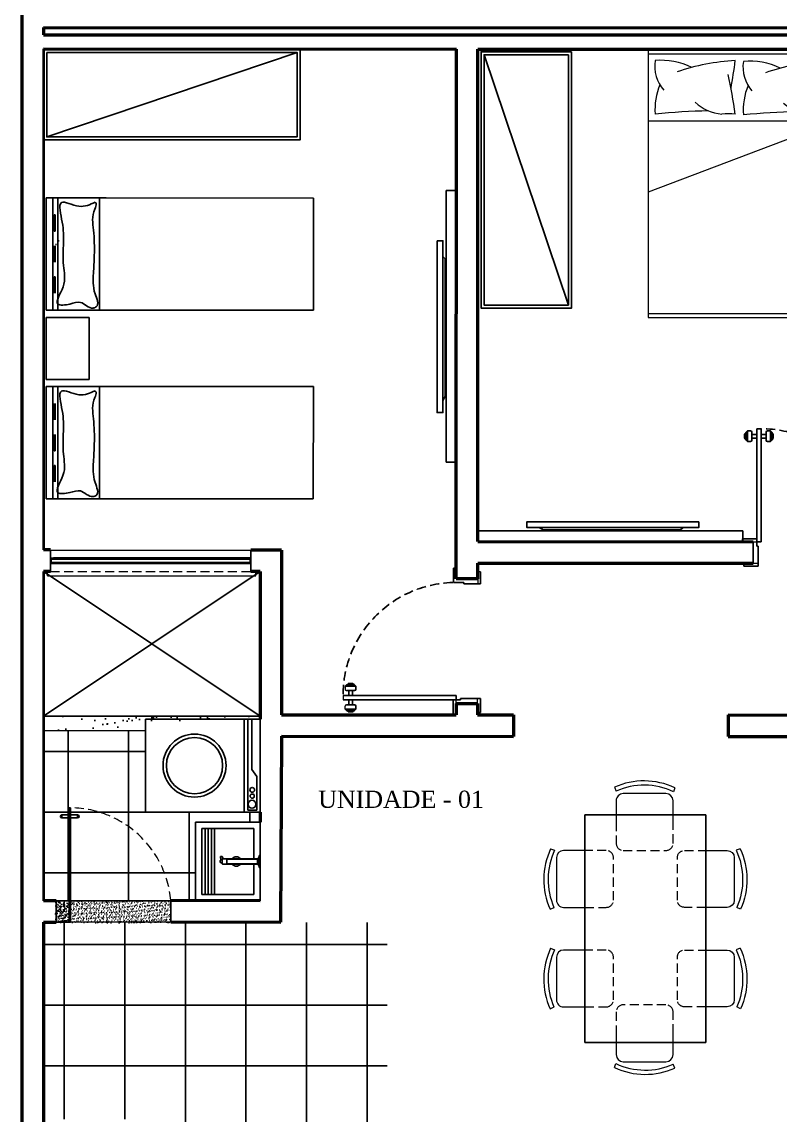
# Model space of a CAD drawing. Header units: centimetres. Extents: x -48696 to 156237, y -5617 to 29024.
# Drawn here: x -13894 to -13365, y 14524 to 15287 of the extents above; entities that cross this region are included whole.
import ezdxf

# ---------------------------------------------------------------- set-up
doc = ezdxf.new("R2010")
doc.units = ezdxf.units.CM
doc.linetypes.add('HIDDEN', pattern=[9.525, 6.35, -3.175])
for name, color, linetype in [('01', 1, 'Continuous'), ('ACESSORIOS', 2, 'Continuous'), ('COZINHA', 2, 'Continuous'), ('Grama', 84, 'Continuous'), ('Hachuria - Moveis', 1, 'Continuous'), ('Piso', 55, 'Continuous'), ('PN010', 1, 'Continuous'), ('PORTAS', 3, 'Continuous'), ('Portas-Cotas', 2, 'Continuous'), ('Portas-Projeção', 55, 'HIDDEN')]:
    doc.layers.add(name, color=color, linetype=linetype)
doc.layers.add('A0 BV', color=7, linetype='Continuous', plot=False)
for name, color, linetype, lineweight in [('Hachura', 1, 'Continuous', 9), ('Moveis', 1, 'Continuous', 9), ('Parede Baixa', 5, 'Continuous', 50), ('Parede Corte', 4, 'Continuous', 40), ('Pisos', 55, 'Continuous', 5), ('Pisos Externos', 15, 'Continuous', 9), ('Portas - Janelas', 2, 'Continuous', 20), ('Projeção Janela', 15, 'HIDDEN', 9), ('Projeção Portas', 55, 'HIDDEN', 5)]:
    doc.layers.add(name, color=color, linetype=linetype, lineweight=lineweight)
doc.styles.add('Valéria', font='romantic.ttf', dxfattribs={"height": 10})

# ---------------------------------------------------------------- blocks, each defined once
blk = doc.blocks.new('CAMA')
at = {"layer": 'Moveis'}
for p, q in [((-2487.43, 2453.89), (-2487.43, 2313.89)), ((-2287.43, 2453.89), (-2487.43, 2453.89)), ((-2484.43, 2453.89), (-2484.43, 2313.89)), ((-2340.43, 2313.89), (-2393.66, 2453.89)), ((-2340.43, 2313.89), (-2340.43, 2453.89)), ((-2290.43, 2313.89), (-2290.43, 2453.89)), ((-2287.43, 2313.89), (-2287.43, 2453.89)), ((-2487.43, 2313.89), (-2287.43, 2313.89))]:
    blk.add_line(p, q, dxfattribs=at)
for centre, radius, start, end in [((-2331.88, 2398.32), 50.46, 68.28526, 93.74697), ((-2821.37, 2399.35), 488.68, 1.09636, 5.79256), ((-2299.39, 2421.99), 27.01, 81.03124, 131.41313), ((-2344.57, 2443.59), 49.65, 333.21234, 5.87764), ((-2450.92, 2381.08), 155.92, 2.79089, 19.14033), ((-2302.48, 2396.13), 32.8, 136.75178, 175.55701), ((-2391.08, 2393.67), 56.12, 354.88889, 5.11111), ((-2381.31, 2729.56), 344, 277.70727, 282.72643), ((-2244.56, 2787.47), 402, 259.78219, 262.76564), ((-2332.49, 2332.23), 50.46, 68.28526, 93.74697), ((-2821.98, 2333.27), 488.68, 1.09636, 5.79256), ((-2300, 2355.91), 27.01, 81.03124, 131.41313), ((-2345.18, 2377.5), 49.65, 333.21234, 5.87764), ((-2451.53, 2315), 155.92, 2.79089, 19.14033), ((-2303.09, 2330.05), 32.8, 136.75178, 175.55701), ((-2391.69, 2327.59), 56.12, 354.88889, 5.11111), ((-2381.92, 2663.48), 344, 277.70727, 282.72643), ((-2245.17, 2721.39), 402, 259.78219, 262.76564)]:
    blk.add_arc(centre, radius, start, end, dxfattribs=at)
blk = doc.blocks.new('cad')
at = {"layer": 'Moveis', "linetype": 'HIDDEN'}
for p, q in [((48757.25, 6115.68), (48727.25, 6115.68)), ((48722.25, 6110.68), (48722.25, 6095.68)), ((48762.25, 6095.68), (48762.25, 6110.68))]:
    blk.add_line(p, q, dxfattribs=at)
at = {"layer": 'Moveis'}
for p, q in [((48722.25, 6095.68), (48722.25, 6080.68)), ((48762.25, 6080.68), (48762.25, 6095.68)), ((48721.06, 6071.53), (48722.05, 6074.38)), ((48727.25, 6075.68), (48757.25, 6075.68)), ((48763.54, 6071.19), (48762.31, 6073.93))]:
    blk.add_line(p, q, dxfattribs=at)
at = {"layer": 'Moveis', "linetype": 'HIDDEN'}
for centre, start, end in [((48727.25, 6110.68), 90, 180), ((48757.25, 6110.68), 0, 90)]:
    blk.add_arc(centre, 5, start, end, dxfattribs=at)
at = {"layer": 'Moveis'}
for centre, radius, start, end in [((48742.67, 6118.15), 48.39, 244.77162, 293.94946), ((48727.25, 6080.68), 5, 180, 270), ((48757.25, 6080.68), 5, 270, 0), ((48742.67, 6118.15), 51.39, 245.13103, 293.96091)]:
    blk.add_arc(centre, radius, start, end, dxfattribs=at)

msp = doc.modelspace()

# ---------------------------------------------------------------- hatches: boundary and pattern name
h = msp.add_hatch()
h.set_pattern_fill('AR-SAND', color=34, scale=0.25)
h.set_pattern_definition([(37.5, (-3702.132, 2797.177), (-0.400008, 12.235331), [0, -9.652, 0, -10.795, 0, -10.31875]), (7.5, (-3702.132, 2797.177), (11.238082, 17.920628), [0, -5.207, 0, -8.6995, 0, -3.33375]), (327.5, (-3709.943, 2797.177), (19.774809, 0.0359296), [0, -3.175, 0, -11.43, 0, -14.9225]), (317.5, (-3709.943, 2797.177), (19.088911, 5.573233), [0, -1.5875, 0, -7.493, 0, -8.5725])])
edge = h.paths.add_edge_path()
edge.add_line((-13879.2553, 14792.35103), (-13807.96994, 14792.30946))
edge.add_line((-13879.32762, 14802.35108), (-13727.89761, 14802.26275))
at = {"layer": 'Piso'}
h = msp.add_hatch(dxfattribs=at)
h.set_pattern_fill('ANSI37', color=256, scale=13.333333, angle=45)
h.set_pattern_definition([(90, (-3702.13, 2797.177), (-42.33333, 2e-14), []), (180, (-3702.13, 2797.177), (-2e-14, -42.33333), [])])
h.paths.add_polyline_path([(-13807.96994, 14792.30946), (-13879.2553, 14792.35103), (-13879.32762, 14673.34885), (-13772.96994, 14673.28243), (-13772.96994, 14728.25989), (-13727.96994, 14728.25989), (-13727.96994, 14735.26137), (-13807.96994, 14735.26137)])
h = msp.add_hatch(dxfattribs=at)
h.set_pattern_fill('ANSI37', color=256, scale=13.333333, angle=45)
h.set_pattern_definition([(90, (2772.194, 2662.283), (-42.33333, 2e-14), []), (180, (2772.194, 2662.283), (-2e-14, -42.33333), [])])
edge = h.paths.add_edge_path()
edge.add_line((-13879.32762, 14658.35256), (-13879.32762, 14520.7274))
edge.add_line((-13879.32762, 14520.7274), (-13810.81962, 14520.7274))
edge.add_line((-13810.81962, 14520.7274), (-13810.81962, 14512.4234))
edge.add_line((-13810.81962, 14512.4234), (-13808.74362, 14512.4234))
edge.add_line((-13808.74362, 14512.4234), (-13808.74362, 14449.1054))
edge.add_line((-13808.74362, 14449.1054), (-13810.81962, 14449.1054))
edge.add_line((-13810.81962, 14449.1054), (-13810.81962, 14440.8014))
edge.add_line((-13810.81962, 14440.8014), (-13879.32762, 14440.8014))
edge.add_line((-13879.32762, 14440.8014), (-13879.32905, 14438.35104))
edge.add_line((-13879.32905, 14438.35104), (-13819.29263, 14438.31603))
edge.add_line((-13819.29263, 14438.31603), (-13819.32763, 14378.31604))
edge.add_line((-13819.32763, 14378.31604), (-13639.29264, 14378.31604))
edge.add_line((-13639.29264, 14378.31604), (-13639.29264, 14434.2311))
edge.add_line((-13639.29264, 14434.2311), (-13641.0723, 14434.2311))
edge.add_line((-13641.0723, 14434.2311), (-13641.0723, 14429.64777))
edge.add_line((-13641.0723, 14429.64777), (-13713.12781, 14429.64777))
edge.add_line((-13713.12781, 14429.64777), (-13712.11397, 14497.74254))
edge.add_line((-13712.11397, 14497.74254), (-13714.86397, 14497.74254))
edge.add_line((-13714.86397, 14497.74254), (-13714.86397, 14494.7311))
edge.add_line((-13714.86397, 14494.7311), (-13716.6973, 14494.7311))
edge.add_line((-13716.6973, 14494.7311), (-13716.6973, 14499.31444))
edge.add_line((-13716.6973, 14499.31444), (-13712.11397, 14499.31444))
edge.add_line((-13712.11397, 14499.31444), (-13712.11397, 14503.89777))
edge.add_line((-13712.11397, 14503.89777), (-13639.20867, 14503.89777))
edge.add_line((-13639.20867, 14503.89777), (-13639.20867, 14657.98709))
edge.add_line((-13639.20867, 14657.98709), (-13879.29809, 14658.35254))
at = {"layer": 'Pisos Externos'}
h = msp.add_hatch(dxfattribs=at)
h.set_pattern_fill('AR-SAND', color=256, scale=0.05, angle=225)
h.set_pattern_definition([(262.5, (-7963.7157, -49687.471), (1.786906744, -1.673767446), [0, -1.9304, 0, -2.159, 0, -2.06375]), (232.5, (-7963.7157, -49687.471), (0.94505464, -4.12366426), [0, -1.0414, 0, -1.7399, 0, -0.66675]), (192.5, (-7962.6111, -49686.3664), (-2.79149913, -2.80166156), [0, -0.635, 0, -2.286, 0, -2.9845]), (182.5, (-7962.611, -49686.3664), (-1.91140555, -3.4877539), [0, -0.3175, 0, -1.4986, 0, -1.7145])])
h.paths.add_polyline_path([(-13861.39339, 14672.88536), (-13861.39339, 14657.88536), (-13867.50777, 14657.88536, -0.215250437), (-13870.89339, 14665.38536), (-13870.89339, 14672.88536)])
h.paths.add_polyline_path([(-13867.50777, 14657.88536), (-13870.89339, 14657.88536), (-13870.89339, 14665.38536, 0.215250437)], flags=17)
h.paths.add_polyline_path([(-13791.01497, 14658.44507), (-13860.39339, 14658.23103), (-13860.39339, 14657.88536), (-13791.01497, 14657.88536)])
h = msp.add_hatch(dxfattribs=at)
h.set_pattern_fill('AR-SAND', color=256, scale=0.05, angle=225)
h.set_pattern_definition([(262.5, (3116.5396, 2665.3518), (1.78690674, -1.67376745), [0, -1.9304, 0, -2.159, 0, -2.06375]), (232.5, (3116.5396, 2665.3518), (0.94505464, -4.12366426), [0, -1.0414, 0, -1.7399, 0, -0.66675]), (192.5, (3117.6441, 2666.4564), (-2.79149913, -2.80166156), [0, -0.635, 0, -2.286, 0, -2.9845]), (182.5, (3117.644, 2666.4564), (-1.91140555, -3.4877539), [0, -0.3175, 0, -1.4986, 0, -1.7145])])
h.paths.add_polyline_path([(-13791.06125, 14673.445), (-13860.3559, 14673.23122), (-13860.3559, 14658.23115), (-13791.01497, 14658.44507)])

# ---------------------------------------------------------------- linework, layer by layer
for p, q in [((-13604.25061, 15134.33731), (-13600.22468, 15134.33731)), ((-13604.25061, 15014.33731), (-13600.22468, 15014.33731)), ((-13541.5156, 14938.03082), (-13541.5156, 14934.00488)), ((-13421.5156, 14938.03082), (-13421.5156, 14934.00488))]:
    msp.add_line(p, q)
at = {"color": 5}
for p, q in [((-13874.32762, 14903.34885), (-13874.32762, 14918.35177)), ((-13734.32762, 14903.26713), (-13734.32762, 14918.35177)), ((-13383.4535, 14924.06959), (-13383.46225, 14909.06959)), ((-13870.32463, 14673.33922), (-13870.33337, 14658.33922)), ((-13790.32449, 14673.5449), (-13790.33318, 14658.65523))]:
    msp.add_line(p, q, dxfattribs=at)
at = {"color": 1}
for p, q in [((-13736.33319, 14912.34885), (-13734.83319, 14912.35322)), ((-13766.36994, 14723.85989), (-13766.36994, 14677.65989)), ((-13764.16994, 14723.85989), (-13764.16994, 14677.65989)), ((-13761.96994, 14723.85989), (-13761.96994, 14677.65989)), ((-13759.76994, 14723.85989), (-13759.76994, 14677.65989)), ((-13755.46104, 14704.20917), (-13754.40987, 14704.1625)), ((-13755.34425, 14701.68925), (-13755.46104, 14704.20917)), ((-13754.40987, 14704.1625), (-13753.83009, 14702.66289)), ((-13728.51994, 14704.88489), (-13728.51994, 14696.63489)), ((-13728.51994, 14704.88489), (-13727.96994, 14704.88489)), ((-13755.52974, 14701.59778), (-13754.30037, 14702.08484)), ((-13755.51866, 14699.9478), (-13754.30037, 14699.45463)), ((-13754.30037, 14702.44289), (-13754.30037, 14699.07689)), ((-13754.15112, 14702.65121), (-13751.27276, 14702.42578)), ((-13751.27276, 14699.09401), (-13754.15112, 14698.86858)), ((-13729.40805, 14702.66289), (-13754.08037, 14702.66289)), ((-13729.40801, 14698.85689), (-13754.08037, 14698.85689)), ((-13729.61994, 14702.40989), (-13751.06994, 14702.40989)), ((-13751.06994, 14699.31334), (-13751.06994, 14702.20645)), ((-13729.61994, 14699.10989), (-13751.06994, 14699.10989)), ((-13729.61994, 14699.10989), (-13729.61994, 14702.40989)), ((-13728.51994, 14696.63489), (-13727.96994, 14696.63489))]:
    msp.add_line(p, q, dxfattribs=at)
for points in [[(-13755.5266, 14701.58489, 0.236739444), (-13755.60368, 14701.54623, 0.085519777), (-13755.70687, 14701.34326, 0.043127161), (-13755.75996, 14701.09836, 0.031837447), (-13755.78154, 14700.75989, 0.031837447), (-13755.75996, 14700.42143, 0.043127161), (-13755.70687, 14700.17653, 0.085519777), (-13755.60368, 14699.97356, 0.236739444), (-13755.5266, 14699.93489, 0.159785222), (-13755.46965, 14699.95357)], [(-13755.49745, 14701.58037, 0.077146353), (-13755.5266, 14701.58489)]]:
    msp.add_lwpolyline(points, format="xyb", dxfattribs=at)
for centre, radius, start, end in [((-13744.46994, 14700.75989), 3.3, 35.21643363, 144.78356637), ((-13732.84267, 14705.32417), 4.345, 317.877446, 354.19757605), ((-13754.08037, 14702.44289), 0.22, 90, 180), ((-13754.08037, 14699.07689), 0.22, 180, 270), ((-13751.28994, 14702.20645), 0.22, 0, 85.52186435), ((-13751.28994, 14699.31334), 0.22, 274.47813565, 0), ((-13744.46994, 14700.75989), 3.3, 215.21643363, 324.78356637), ((-13732.84128, 14696.19624), 4.34355, 5.79617101, 42.12880694)]:
    msp.add_arc(centre, radius, start, end, dxfattribs=at)
at = {"layer": '01'}
for p, q in [((-13877.37989, 15080.87181), (-13877.38549, 15037.55716)), ((-13847.37989, 15080.86794), (-13847.38549, 15037.55328))]:
    msp.add_line(p, q, dxfattribs=at)
at = {"layer": 'A0 BV'}
msp.add_line((-13590.91728, 14895.64743), (-13590.91727, 14895.68594), dxfattribs=at)
at = {"layer": 'ACESSORIOS'}
for p, q in [((-13597.89286, 14979.62761), (-13597.89286, 15169.55012)), ((-13597.89286, 15169.55012), (-13590.83763, 15169.55012)), ((-13597.89286, 14979.62761), (-13590.40182, 14979.62761)), ((-13575.9068, 14931.67306), (-13390.80155, 14931.67306)), ((-13390.80155, 14924.07387), (-13390.80155, 14931.67306)), ((-13592.97313, 14803.68437), (-13590.97313, 14803.68437)), ((-13573.97313, 14804.6994), (-13575.97313, 14804.6994)), ((-13772.96994, 14728.25989), (-13772.96994, 14673.46817)), ((-13772.96994, 14728.25989), (-13727.96994, 14728.25989)), ((-13727.96994, 14728.25989), (-13727.96994, 14673.25619)), ((-13768.56994, 14723.85989), (-13768.56994, 14677.65989)), ((-13768.56994, 14723.85989), (-13732.36994, 14723.85989)), ((-13732.36994, 14723.85989), (-13732.36994, 14702.66289)), ((-13732.36994, 14698.85689), (-13732.36994, 14677.65989)), ((-13870.32463, 14673.33922), (-13861.3559, 14673.32961)), ((-13860.3559, 14673.32854), (-13790.32464, 14673.2877)), ((-13768.56994, 14677.65989), (-13732.36994, 14677.65989))]:
    msp.add_line(p, q, dxfattribs=at)
at = {"layer": 'ACESSORIOS', "color": 2, "linetype": 'Continuous'}
for p, q in [((-13592.97313, 14813.68437), (-13592.97313, 14803.68437)), ((-13573.97313, 14814.68437), (-13573.97313, 14804.6994))]:
    msp.add_line(p, q, dxfattribs=at)
at = {"layer": 'COZINHA', "color": 2, "ltscale": 0.1}
for p, q in [((-13807.96994, 14800.12804), (-13727.96994, 14800.12804)), ((-13807.96994, 14800.12804), (-13807.96994, 14735.26137)), ((-13739.08994, 14800.12804), (-13739.08994, 14735.26137)), ((-13736.52417, 14800.12804), (-13736.52417, 14736.68434)), ((-13733.59736, 14765.05112), (-13733.59736, 14800.12804)), ((-13727.96994, 14800.12804), (-13727.96994, 14735.26137)), ((-13730.12179, 14760.10987), (-13733.59736, 14765.05112)), ((-13730.12179, 14736.68434), (-13730.12179, 14760.10987)), ((-13727.96994, 14735.26137), (-13807.96994, 14735.26137)), ((-13736.52417, 14736.68434), (-13730.12179, 14736.68434))]:
    msp.add_line(p, q, dxfattribs=at)
at = {"layer": 'COZINHA', "color": 1, "ltscale": 0.1}
for centre, radius in [((-13773.72866, 14767.6947), 22.00051), ((-13733.41444, 14750.77627), 1.64635), ((-13733.59736, 14740.71062), 2.74388), ((-13733.41444, 14746.38392), 1.46412)]:
    msp.add_circle(centre, radius, dxfattribs=at)
at = {"layer": 'COZINHA', "color": 2, "ltscale": 0.1}
msp.add_circle((-13773.72866, 14767.6947), 19.62247, dxfattribs=at)
at = {"layer": 'Grama'}
msp.add_line((-13879.32762, 14802.35108), (-13727.89761, 14802.26275), dxfattribs=at)
at = {"layer": 'Hachura'}
for p, q in [((-13874.33316, 14912.84884), (-13872.31731, 14912.86185)), ((-13873.81406, 14912.35218), (-13872.31409, 14912.36186)), ((-13873.81406, 14912.35218), (-13873.7947, 14909.35224)), ((-13873.81081, 14911.84885), (-13734.83319, 14911.84885)), ((-13873.7979, 14909.84885), (-13734.83319, 14909.84885)), ((-13873.7947, 14909.35224), (-13872.29473, 14909.36192)), ((-13872.31731, 14912.36185), (-13872.31731, 14912.86185)), ((-13872.29473, 14909.36192), (-13872.29473, 14908.86192)), ((-13734.32762, 14912.85322), (-13736.33319, 14912.85322)), ((-13736.33319, 14912.34885), (-13736.33319, 14912.85322)), ((-13734.83319, 14909.35322), (-13736.33319, 14909.35322)), ((-13736.33319, 14909.35322), (-13736.33319, 14908.84885)), ((-13734.83319, 14909.35322), (-13734.83319, 14912.35322)), ((-13874.31863, 14908.84885), (-13872.29151, 14908.86193)), ((-13734.32996, 14908.84884), (-13736.33319, 14908.84884))]:
    msp.add_line(p, q, dxfattribs=at)
at = {"layer": 'Hachuria - Moveis'}
for p, q in [((-13877.3786, 15085.87115), (-13877.36848, 15164.27115)), ((-13872.71043, 15164.27016), (-13877.36848, 15164.27115)), ((-13877.36848, 15164.27115), (-13835.36848, 15164.26572)), ((-13872.72056, 15085.87016), (-13872.71043, 15164.27016)), ((-13872.71043, 15164.27016), (-13869.18734, 15164.26924)), ((-13869.19746, 15085.86924), (-13869.18734, 15164.26924)), ((-13690.70182, 15164.2236), (-13869.18734, 15164.2697)), ((-13840.11913, 15164.26211), (-13840.13711, 15085.86219)), ((-13690.72209, 15085.8236), (-13690.70182, 15164.2236)), ((-13871.79549, 15140.99303), (-13871.79401, 15152.45801)), ((-13871.13703, 15140.99295), (-13871.13555, 15152.45793)), ((-13871.79829, 15119.33709), (-13871.79681, 15130.80207)), ((-13871.13983, 15119.33701), (-13871.13835, 15130.80198)), ((-13871.80109, 15097.68108), (-13871.79961, 15109.14606)), ((-13871.14262, 15097.681), (-13871.14114, 15109.14598)), ((-13877.3786, 15085.87181), (-13690.72209, 15085.8236)), ((-13877.37989, 15080.87181), (-13847.3799, 15080.86406)), ((-13877.39626, 14954.15716), (-13877.38613, 15032.55716)), ((-13872.72809, 15032.55617), (-13877.38613, 15032.55716)), ((-13877.38613, 15032.55716), (-13835.38613, 15032.55174)), ((-13877.38549, 15037.55716), (-13847.38549, 15037.55328)), ((-13872.73822, 14954.15617), (-13872.72809, 15032.55617)), ((-13872.72809, 15032.55617), (-13869.20499, 15032.55525)), ((-13869.21512, 14954.15525), (-13869.20499, 15032.55525)), ((-13690.71947, 15032.50961), (-13869.20499, 15032.55571)), ((-13840.13679, 15032.54812), (-13840.15477, 14954.1482)), ((-13690.73975, 14954.10961), (-13690.71947, 15032.50961)), ((-13871.81315, 15009.27904), (-13871.81167, 15020.74402)), ((-13871.15469, 15009.27896), (-13871.15321, 15020.74394)), ((-13871.81595, 14987.6231), (-13871.81447, 14999.08808)), ((-13871.15748, 14987.62302), (-13871.156, 14999.08799)), ((-13871.81874, 14965.96709), (-13871.81726, 14977.43207)), ((-13871.16028, 14965.96701), (-13871.1588, 14977.43199)), ((-13877.39626, 14954.15782), (-13690.73975, 14954.10961))]:
    msp.add_line(p, q, dxfattribs=at)
for points in [[(-13879.0038, 15268.02717), (-13879.0038, 15204.82717), (-13699.93713, 15204.82717), (-13699.93713, 15268.02717)], [(-13876.89713, 15265.92051), (-13876.89713, 15206.93384), (-13702.0438, 15206.93384), (-13702.0438, 15265.92051)], [(-13510.38662, 15266.45344), (-13573.58662, 15266.45344), (-13573.58662, 15087.38678), (-13510.38662, 15087.38678)], [(-13512.49329, 15264.34678), (-13571.47996, 15264.34678), (-13571.47996, 15089.49344), (-13512.49329, 15089.49344)]]:
    msp.add_lwpolyline(points, close=True, dxfattribs=at)
for points in [[(-13871.13555, 15152.45793), (-13871.79401, 15152.45801)], [(-13871.79549, 15140.99303), (-13871.13703, 15140.99295)], [(-13870.11408, 15131.81619), (-13870.77255, 15131.81627)], [(-13868.85176, 15134.41691), (-13868.1933, 15134.41682)], [(-13871.14114, 15109.14598), (-13871.79961, 15109.14606)], [(-13871.81595, 14987.6231), (-13871.15748, 14987.62302)], [(-13871.1588, 14977.43199), (-13871.81726, 14977.43207)]]:
    msp.add_lwpolyline(points, dxfattribs=at)
for points in [[(-13843.1601, 15161.3262), (-13854.50884, 15158.49359), (-13866.70736, 15161.04588), (-13866.14166, 15147.44083), (-13865.29234, 15132.9852), (-13865.29439, 15117.11243), (-13865.58006, 15102.09023), (-13869.19691, 15090.18589), (-13860.75895, 15090.1848), (-13853.3826, 15091.31775), (-13844.58829, 15087.34819), (-13842.31836, 15088.19844), (-13843.16837, 15097.26883), (-13844.30141, 15111.72449), (-13843.73235, 15124.1955), (-13844.29753, 15141.76897), (-13843.44445, 15156.50773), (-13842.48197, 15160.30155), (-13843.1601, 15161.3262)], [(-13843.17775, 15029.61221), (-13854.52649, 15026.7796), (-13866.72501, 15029.33189), (-13866.15932, 15015.72684), (-13865.31, 15001.27121), (-13865.31205, 14985.39844), (-13865.59772, 14970.37624), (-13869.21456, 14958.4719), (-13860.7766, 14958.47081), (-13853.40026, 14959.60376), (-13844.60594, 14955.63421), (-13842.33602, 14956.48445), (-13843.18603, 14965.55484), (-13844.31907, 14980.0105), (-13843.75, 14992.48151), (-13844.31519, 15010.05498), (-13843.4621, 15024.79374), (-13842.49962, 15028.58756), (-13843.17775, 15029.61221)]]:
    msp.add_spline(points, degree=3, dxfattribs=at)
at = {"layer": 'Parede Baixa'}
for p, q in [((-13894.32762, 16148.35438), (-13894.32762, 14303.35606)), ((-13879.32762, 15283.35184), (-13879.32762, 15278.35183)), ((-13879.32762, 15283.35184), (-12661.28497, 15282.99764)), ((-13879.32762, 15278.35183), (-12656.58768, 15277.99628)), ((-13879.32762, 15268.35368), (-13590.80892, 15268.26979)), ((-13590.91654, 14898.17925), (-13590.80892, 15268.26979)), ((-13575.90898, 14924.18184), (-13575.80892, 15268.26542)), ((-13575.80892, 15268.26542), (-13287.25278, 15268.18152)), ((-13874.32762, 14918.34886), (-13879.32762, 14918.35177)), ((-13712.96994, 14918.25466), (-13734.32762, 14918.26713)), ((-13712.96994, 14918.26282), (-13712.96994, 14918.25407)), ((-13712.96994, 14918.25407), (-13712.96994, 14803.25405)), ((-13575.90898, 14924.18184), (-13383.4535, 14924.06959)), ((-13575.91727, 14898.17488), (-13575.91345, 14909.18184)), ((-13575.91597, 14909.18184), (-13383.46225, 14909.06959)), ((-13874.32762, 14903.34885), (-13879.32762, 14903.35177)), ((-13727.96994, 14903.26342), (-13734.32762, 14903.26713)), ((-13727.96994, 14903.26342), (-13727.96994, 14800.12804)), ((-13575.91727, 14898.17488), (-13590.91654, 14898.17925)), ((-13590.97313, 14811.18437), (-13575.97313, 14811.18437)), ((-13712.96994, 14803.25405), (-13590.9778, 14803.1829)), ((-13575.9778, 14803.17415), (-13550.96994, 14803.15956)), ((-13550.96994, 14803.15956), (-13550.96994, 14788.15956)), ((-13400.96994, 14803.07207), (-13287.5241, 14803.00591)), ((-13400.96994, 14803.07207), (-13400.96994, 14788.07207)), ((-13712.99787, 14788.25406), (-13713.57234, 14658.31586)), ((-13712.99787, 14788.25406), (-13550.96994, 14788.15956)), ((-13400.97869, 14788.07208), (-13112.49268, 14787.90382)), ((-13727.96994, 14735.26137), (-13727.96994, 14728.25989)), ((-13870.32463, 14673.33922), (-13879.32762, 14673.34885)), ((-13727.96994, 14673.26923), (-13790.32449, 14673.5449)), ((-13879.32762, 14658.35256), (-13870.33337, 14658.34731)), ((-13879.32762, 14658.35256), (-13879.32762, 14318.34731)), ((-13790.33318, 14658.65523), (-13713.4618, 14658.31537))]:
    msp.add_line(p, q, dxfattribs=at)
for points in [[(-13590.97313, 14811.18437), (-13590.9778, 14803.1829)], [(-13575.97313, 14811.18437), (-13575.9778, 14803.17415)]]:
    msp.add_lwpolyline(points, dxfattribs=at)
at = {"layer": 'Parede Corte', "color": 5}
for p, q in [((-13879.32762, 15268.35368), (-13879.32762, 14918.35177)), ((-13879.32762, 14903.35177), (-13879.32762, 14673.34885))]:
    msp.add_line(p, q, dxfattribs=at)
at = {"layer": 'Piso'}
for p, q in [((-13702.0438, 15265.92051), (-13876.89713, 15206.93384)), ((-13512.49329, 15089.49344), (-13571.47996, 15264.34678)), ((-13873.81403, 14912.34885), (-13736.33319, 14912.34885)), ((-13872.31731, 14912.84885), (-13736.33319, 14912.84885)), ((-13872.29473, 14909.34885), (-13736.33319, 14909.34885)), ((-13879.32762, 14903.35177), (-13727.89761, 14802.26275)), ((-13879.2553, 14802.35103), (-13727.96994, 14903.26342)), ((-13874.31851, 14908.84885), (-13734.96994, 14908.84885))]:
    msp.add_line(p, q, dxfattribs=at)
at = {"layer": 'Pisos'}
msp.add_line((-13879.2553, 14792.35103), (-13807.96994, 14792.30946), dxfattribs=at)
at = {"layer": 'PN010'}
for p, q in [((-13600.22468, 15123.3791), (-13598.56694, 15121.68344)), ((-13598.56694, 15121.68344), (-13598.56694, 15025.57523)), ((-13598.56694, 15025.57523), (-13600.22468, 15022.85985)), ((-13530.27768, 14932.34715), (-13532.99306, 14934.00488)), ((-13434.16947, 14932.34715), (-13530.27768, 14932.34715)), ((-13432.47381, 14934.00488), (-13434.16947, 14932.34715)), ((-13861.3559, 14658.23115), (-13861.3559, 14738.23115)), ((-13861.3559, 14738.23115), (-13860.3559, 14738.23115)), ((-13860.3559, 14658.23115), (-13860.3559, 14738.23115)), ((-13866.3559, 14733.23115), (-13866.3559, 14731.23115)), ((-13861.3559, 14733.23115), (-13866.3559, 14733.23115)), ((-13866.3559, 14731.23115), (-13861.3559, 14731.23115)), ((-13860.3559, 14733.23115), (-13855.3559, 14733.23115)), ((-13855.3559, 14731.23115), (-13860.3559, 14731.23115)), ((-13855.3559, 14733.23115), (-13855.3559, 14731.23115)), ((-13870.33337, 14658.34731), (-13861.3559, 14658.34731)), ((-13861.3559, 14658.23115), (-13860.3559, 14658.23115)), ((-13860.3559, 14658.34731), (-13790.33318, 14658.65523))]:
    msp.add_line(p, q, dxfattribs=at)
for points in [[(-13604.25061, 15134.33731), (-13600.22468, 15134.33731), (-13600.22468, 15014.33731), (-13604.25061, 15014.33731)], [(-13421.5156, 14938.03082), (-13421.5156, 14934.00488), (-13541.5156, 14934.00488), (-13541.5156, 14938.03082)]]:
    msp.add_lwpolyline(points, close=True, dxfattribs=at)
msp.add_lwpolyline([(-13416.57574, 14733.25934), (-13501.00908, 14733.25934), (-13501.00908, 14574.32601), (-13416.57574, 14574.32601), (-13416.57574, 14733.25934)], dxfattribs=at)
for centre, start, end in [((-13866.3559, 14732.23115), 90, 270), ((-13855.3559, 14732.23115), 270, 90)]:
    msp.add_arc(centre, 1, start, end, dxfattribs=at)
at = {"layer": 'PORTAS', "color": 2, "linetype": 'Continuous'}
for p, q in [((-13387.45934, 15001.56959), (-13388.60578, 15000.42314)), ((-13387.45934, 14994.06959), (-13387.45934, 15001.56959)), ((-13385.45934, 15001.56959), (-13387.45934, 15001.56959)), ((-13380.95934, 14924.06959), (-13380.95934, 15003.06959)), ((-13377.95934, 15003.06959), (-13380.95934, 15003.06959)), ((-13377.95934, 14924.06959), (-13377.95934, 15003.06959)), ((-13373.45934, 15001.56959), (-13371.45934, 15001.56959)), ((-13371.45934, 14994.06959), (-13371.45934, 15001.56959)), ((-13371.45934, 15001.56959), (-13370.31289, 15000.42314)), ((-13389.45934, 14996.56959), (-13389.45934, 14999.06959)), ((-13388.60578, 15000.42314), (-13388.95934, 14999.56959)), ((-13388.95934, 14996.06959), (-13388.95934, 14999.56959)), ((-13388.60578, 14995.21604), (-13388.95934, 14996.06959)), ((-13387.45934, 14994.06959), (-13388.60578, 14995.21604)), ((-13388.45934, 14995.06959), (-13388.45934, 15000.56959)), ((-13387.52723, 14994.13748), (-13387.45934, 14994.20537)), ((-13385.45934, 14994.06959), (-13387.45934, 14994.06959)), ((-13384.45934, 14999.06959), (-13384.45934, 15000.56959)), ((-13380.95934, 14999.06959), (-13384.45934, 14999.06959)), ((-13384.45934, 14996.56959), (-13384.45934, 14999.06959)), ((-13384.45934, 14996.56959), (-13384.45934, 14995.06959)), ((-13380.95934, 14996.56959), (-13384.45934, 14996.56959)), ((-13377.95934, 14999.06959), (-13374.45934, 14999.06959)), ((-13377.95934, 14996.56959), (-13374.45934, 14996.56959)), ((-13374.45934, 14999.06959), (-13374.45934, 15000.56959)), ((-13374.45934, 14996.56959), (-13374.45934, 14999.06959)), ((-13374.45934, 14996.56959), (-13374.45934, 14995.06959)), ((-13373.45934, 14994.06959), (-13371.45934, 14994.06959)), ((-13371.45934, 14994.06959), (-13370.31289, 14995.21604)), ((-13371.39145, 14994.13748), (-13371.45934, 14994.20537)), ((-13370.45934, 14995.06959), (-13370.45934, 15000.56959)), ((-13370.31289, 15000.42314), (-13369.95934, 14999.56959)), ((-13370.31289, 14995.21604), (-13369.95934, 14996.06959)), ((-13369.95934, 14996.06959), (-13369.95934, 14999.56959)), ((-13369.45934, 14996.56959), (-13369.45934, 14999.06959)), ((-13390.95934, 14926.06959), (-13390.95934, 14924.06959)), ((-13380.95934, 14926.06959), (-13390.95934, 14926.06959)), ((-13380.95934, 14921.06959), (-13380.95934, 14924.06959)), ((-13377.95934, 14924.06959), (-13380.95934, 14924.06959)), ((-13380.95934, 14921.06959), (-13379.95934, 14921.06959)), ((-13379.95934, 14921.06959), (-13379.95934, 14907.06959)), ((-13389.95928, 14909.06959), (-13389.95928, 14907.06959)), ((-13592.91727, 14895.68594), (-13592.91727, 14905.68594)), ((-13592.91727, 14905.68594), (-13590.91727, 14905.68594)), ((-13573.85347, 14894.68437), (-13573.85347, 14903.17413)), ((-13379.95934, 14907.06959), (-13389.95928, 14907.06959)), ((-13585.50168, 14895.68594), (-13592.91727, 14895.68594)), ((-13585.50168, 14895.68594), (-13585.50168, 14894.68437)), ((-13585.50168, 14894.68437), (-13573.849, 14894.68437)), ((-13663.47313, 14825.18437), (-13665.97313, 14825.18437)), ((-13660.97313, 14823.18437), (-13668.47313, 14823.18437)), ((-13665.97313, 14820.18437), (-13667.47313, 14820.18437)), ((-13662.97313, 14824.68437), (-13666.47313, 14824.68437)), ((-13665.97313, 14816.68437), (-13665.97313, 14820.18437)), ((-13663.47313, 14820.18437), (-13665.97313, 14820.18437)), ((-13663.47313, 14816.68437), (-13663.47313, 14820.18437)), ((-13663.47313, 14820.18437), (-13661.97313, 14820.18437)), ((-13662.11958, 14824.33081), (-13662.97313, 14824.68437)), ((-13660.97313, 14823.18437), (-13662.11958, 14824.33081)), ((-13661.04102, 14823.25226), (-13661.10891, 14823.18437)), ((-13660.97313, 14821.18437), (-13660.97313, 14823.18437)), ((-13590.97313, 14816.68437), (-13669.97313, 14816.68437)), ((-13590.97313, 14813.68437), (-13669.97313, 14813.68437)), ((-13665.97313, 14810.18437), (-13667.47313, 14810.18437)), ((-13665.97313, 14813.68437), (-13665.97313, 14810.18437)), ((-13663.47313, 14810.18437), (-13665.97313, 14810.18437)), ((-13663.47313, 14813.68437), (-13663.47313, 14810.18437)), ((-13663.47313, 14810.18437), (-13661.97313, 14810.18437)), ((-13587.97313, 14813.68437), (-13592.97313, 14813.68437)), ((-13590.97313, 14816.68437), (-13590.97313, 14813.68437)), ((-13587.97313, 14813.68437), (-13587.97313, 14814.68437)), ((-13587.97313, 14814.68437), (-13573.97313, 14814.68437)), ((-13662.97313, 14805.68437), (-13666.47313, 14805.68437)), ((-13663.47313, 14805.18437), (-13665.97313, 14805.18437)), ((-13662.11958, 14806.03792), (-13662.97313, 14805.68437)), ((-13660.97313, 14807.18437), (-13662.11958, 14806.03792)), ((-13661.04102, 14807.11648), (-13661.10891, 14807.18437)), ((-13660.97313, 14809.18437), (-13660.97313, 14807.18437))]:
    msp.add_line(p, q, dxfattribs=at)
for centre, radius, start, end in [((-13385.45934, 15000.56959), 1, 0, 90), ((-13373.45934, 15000.56959), 1, 90, 180), ((-13388.95934, 14999.06959), 0.5, 90, 180), ((-13388.95934, 14996.56959), 0.5, 180, 270), ((-13385.45934, 14995.06959), 1, 270, 0), ((-13373.45934, 14995.06959), 1, 180, 270), ((-13369.95934, 14999.06959), 0.5, 0, 90), ((-13369.95934, 14996.56959), 0.5, 270, 0), ((-13665.97313, 14824.68437), 0.5, 90, 180), ((-13663.47313, 14824.68437), 0.5, 0, 90), ((-13661.97313, 14821.18437), 1, 270, 0), ((-13661.97313, 14809.18437), 1, 0, 90), ((-13665.97313, 14805.68437), 0.5, 180, 270), ((-13663.47313, 14805.68437), 0.5, 270, 0)]:
    msp.add_arc(centre, radius, start, end, dxfattribs=at)
at = {"layer": 'Portas - Janelas'}
for p, q in [((-13874.32767, 14918.26572), (-13732.96121, 14918.26572)), ((-13383.45934, 14924.06959), (-13380.95934, 14924.06959)), ((-13383.45928, 14909.06959), (-13379.95928, 14909.06959)), ((-13876.32762, 14900.34885), (-13876.32762, 14903.35002)), ((-13730.96994, 14900.34885), (-13730.96994, 14903.26517)), ((-13573.85347, 14903.17413), (-13575.91947, 14903.17413)), ((-13876.32762, 14900.34885), (-13730.96994, 14900.34885)), ((-13575.849, 14898.18437), (-13575.849, 14894.68437)), ((-13667.47313, 14824.18437), (-13668.47313, 14823.18437)), ((-13668.47313, 14823.18437), (-13668.47313, 14821.05478)), ((-13667.32668, 14824.33081), (-13667.47313, 14824.18437)), ((-13669.97313, 14816.68437), (-13669.97313, 14813.68437)), ((-13590.97313, 14811.18437), (-13590.97313, 14813.68437)), ((-13575.97313, 14811.1994), (-13575.97313, 14814.6994)), ((-13668.47313, 14807.18437), (-13668.47313, 14809.26443)), ((-13667.47313, 14806.18437), (-13668.47313, 14807.18437)), ((-13667.32668, 14806.03792), (-13667.47313, 14806.18437))]:
    msp.add_line(p, q, dxfattribs=at)
at = {"layer": 'Portas - Janelas', "color": 2, "linetype": 'Continuous'}
for p, q in [((-13661.97313, 14824.18437), (-13667.47313, 14824.18437)), ((-13667.32668, 14824.33081), (-13666.47313, 14824.68437)), ((-13660.97313, 14807.18437), (-13668.47313, 14807.18437)), ((-13661.97313, 14806.18437), (-13667.47313, 14806.18437)), ((-13667.32668, 14806.03792), (-13666.47313, 14805.68437))]:
    msp.add_line(p, q, dxfattribs=at)
at = {"layer": 'Portas - Janelas'}
for centre, radius, start, end in [((-13667.55713, 14821.09751), 0.917, 182.6710001, 275.25582604), ((-13667.48883, 14809.19795), 0.98654, 89.08815212, 176.13605368)]:
    msp.add_arc(centre, radius, start, end, dxfattribs=at)
at = {"layer": 'Portas-Projeção'}
for centre, start, end in [((-13377.95934, 14924.06959), 0, 90), ((-13590.97313, 14816.68437), 91.75221557, 180)]:
    msp.add_arc(centre, 79, start, end, dxfattribs=at)
at = {"layer": 'Projeção Janela'}
msp.add_line((-13874.32762, 14903.34885), (-13734.32762, 14903.34885), dxfattribs=at)
at = {"layer": 'Projeção Portas'}
msp.add_arc((-13860.8559, 14667.43758), 70.79533, 4.94889955, 90.40466127, dxfattribs=at)

# ---------------------------------------------------------------- block references
at = {"layer": 'Moveis', "xscale": 0.9333333333333332, "yscale": 0.9333333333333332, "zscale": 0.9333333333333332, "rotation": 89.99999999999999}
msp.add_blockref('CAMA', (-11166.57156, 17402.37728), dxfattribs=at)
at = {"layer": 'Piso', "yscale": 0.9933333333333333, "zscale": 0.9933333333333333}
for p, xscale, rotation in [((34957.99615, 20783.33253), 0.9933333333333333, 180), ((-19556.04892, 63105.85624), 0.9933333333333333, 270), ((-7361.53589, 63105.85624), -0.9933333333333333, 90), ((-19556.04892, 63036.3229), 0.9933333333333333, 270), ((-7361.53589, 63036.3229), -0.9933333333333333, 90)]:
    msp.add_blockref('cad', p, dxfattribs=dict(at, xscale=xscale, rotation=rotation))
at = {"layer": 'Piso', "xscale": 0.9933333333333333, "yscale": 0.9933333333333333, "zscale": 0.9933333333333333}
msp.add_blockref('cad', (-61876.62452, 8525.68753), dxfattribs=at)

# ---------------------------------------------------------------- texts
at = {"layer": 'Portas-Cotas', "insert": (-13629.46062, 14750.19179), "char_height": 12, "attachment_point": 2, "style": 'Valéria'}
msp.add_mtext('{\\C12;UNIDADE - 01}', dxfattribs=at)

doc.saveas('drawing.dxf')
